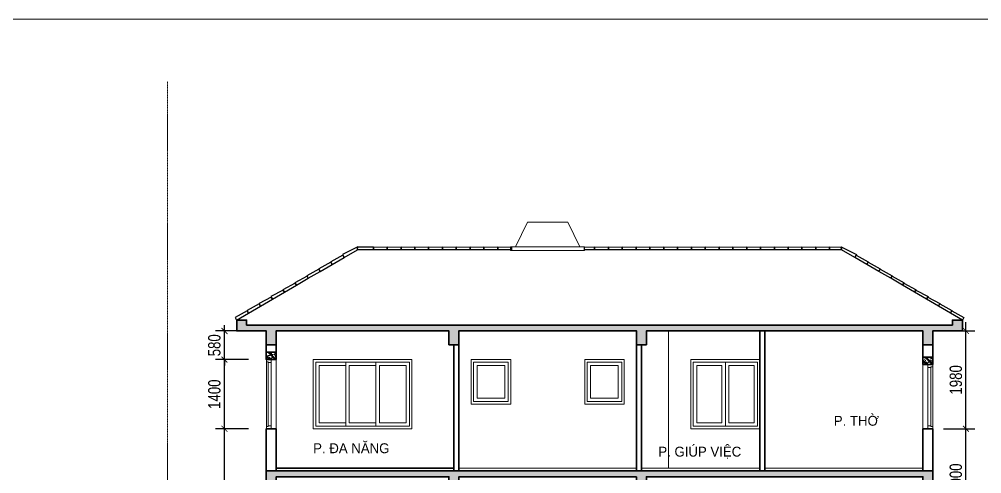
# Model space of a CAD drawing. Header units: millimetres. Extents: x 33748 to 451939, y -263262 to 62681.
# Drawn here: x 401991 to 421489, y -69993 to -60793 of the extents above; entities that cross this region are included whole.
import ezdxf

# ---------------------------------------------------------------- set-up
doc = ezdxf.new("R2010")
doc.units = ezdxf.units.MM
doc.header["$PDMODE"] = 98
doc.linetypes.add('CENTER', pattern=[50.8, 31.75, -6.35, 6.35, -6.35])
doc.linetypes.add('HIDDEN', pattern=[0.375, 0.25, -0.125])
doc.layers.get('Defpoints').update_dxf_attribs({"color": 202, "lineweight": 13})
for name, color, linetype, lineweight in [('-CONCRETE', 1, 'Continuous', 35), ('-DOOR', 137, 'Continuous', 9), ('-HATCH', 8, 'Continuous', 5), ('-LINE1', 7, 'Continuous', 18), ('-LINE2', 252, 'Continuous', 9), ('-RANH GIOI KHU DAT', 12, 'CENTER', 18), ('-WALL', 4, 'Continuous', 35), ('A72', 9, 'Continuous', 5)]:
    doc.layers.add(name, color=color, linetype=linetype, lineweight=lineweight)
for name, color, linetype in [('-HATCH CONCRETE', 54, 'Continuous'), ('12. NET DIM', 9, 'Continuous'), ('TEXT25', 2, 'Continuous')]:
    doc.layers.add(name, color=color, linetype=linetype)
doc.styles.add('AVANH', font='', dxfattribs={"width": 0.8})
doc.styles.add('SVN_AVO_thuong', font='')
doc.styles.get('AVANH').set_extended_font_data('.VnAvantH')
doc.styles.get('SVN_AVO_thuong').set_extended_font_data('SVN-Avo')
doc.dimstyles.new('C_100A3', dxfattribs={"dimscale": 100, "dimtxt": 2.5, "dimasz": 1.2, "dimexe": 1.8, "dimexo": 0, "dimgap": 0.75, "dimtad": 1, "dimdec": 0, "dimzin": 0, "dimdsep": 46, "dimtxsty": 'AVANH', "dimblk": 'ARCHTICK', "dimcen": 0, "dimdle": 1.8, "dimclrd": 256, "dimclre": 256, "dimclrt": 7, "dimadec": 0, "dimazin": 0, "dimtfac": 0.0001, "dimtdec": 0, "dimtix": 1, "dimtmove": 2, "dimatfit": 3, "dimldrblk": 'ARCHTICK', "dimfxl": 1.8, "dimtolj": 1, "dimtzin": 0, "dimarcsym": 0})

# ---------------------------------------------------------------- blocks, each defined once
blk = doc.blocks.new('*U634')
at = {"ltscale": 200}
for points in [[(0, 100), (0, 0)], [(45, 100), (1355, 100)], [(45, 60), (1355, 60)], [(1340, 0), (60, 0)], [(1400, 100), (1400, 0)]]:
    blk.add_lwpolyline(points, dxfattribs=at)
for points in [[(0, 100), (45, 100), (45, 60), (60, 60), (60, 0), (0, 0)], [(1400, 100), (1355, 100), (1355, 60), (1340, 60), (1340, 0), (1400, 0)]]:
    blk.add_lwpolyline(points, close=True, dxfattribs=at)
blk = doc.blocks.new('*U633')
at = {"ltscale": 200}
for points in [[(0, 100), (0, 0)], [(45, 100), (1255, 100)], [(45, 60), (1255, 60)], [(1240, 0), (60, 0)], [(1300, 100), (1300, 0)]]:
    blk.add_lwpolyline(points, dxfattribs=at)
for points in [[(0, 100), (45, 100), (45, 60), (60, 60), (60, 0), (0, 0)], [(1300, 100), (1255, 100), (1255, 60), (1240, 60), (1240, 0), (1300, 0)]]:
    blk.add_lwpolyline(points, close=True, dxfattribs=at)
blk = doc.blocks.new('_ARCHTICK')
at = {"const_width": 0.15}
blk.add_lwpolyline([(-0.5, -0.5), (0.5, 0.5)], dxfattribs=at)
blk = doc.blocks.new('*D637')
at = {"layer": '12. NET DIM', "lineweight": -2, "transparency": 16777216}
for p, q in [((406148, -74843), (406148, -68903)), ((406636, -69083), (405968, -69083)), ((406636, -74663), (405968, -74663))]:
    blk.add_line(p, q, dxfattribs=at)
at = {"layer": 'Defpoints', "color": 0, "transparency": 16777216}
for p in [(406148, -69083), (406636, -69083), (406636, -74663)]:
    blk.add_point(p, dxfattribs=at)
at = {"layer": '12. NET DIM', "lineweight": -2, "transparency": 16777216, "xscale": 120, "yscale": 120, "zscale": 120}
for p, rotation in [((406148, -69083), 90), ((406148, -74663), 270)]:
    blk.add_blockref('_ARCHTICK', p, dxfattribs=dict(at, rotation=rotation))
at = {"layer": '12. NET DIM', "color": 7, "transparency": 16777216, "insert": (405944, -71873), "char_height": 250, "attachment_point": 5, "rotation": 90, "style": 'AVANH'}
blk.add_mtext('\\A1;5580', dxfattribs=at)
blk = doc.blocks.new('*D638')
at = {"layer": '12. NET DIM', "lineweight": -2, "transparency": 16777216}
for p, q in [((406148, -69263), (406148, -67503)), ((406636, -67683), (405968, -67683)), ((406636, -69083), (405968, -69083))]:
    blk.add_line(p, q, dxfattribs=at)
at = {"layer": 'Defpoints', "color": 0, "transparency": 16777216}
for p in [(406148, -67683), (406636, -67683), (406636, -69083)]:
    blk.add_point(p, dxfattribs=at)
at = {"layer": '12. NET DIM', "lineweight": -2, "transparency": 16777216, "xscale": 120, "yscale": 120, "zscale": 120}
for p, rotation in [((406148, -67683), 90), ((406148, -69083), 270)]:
    blk.add_blockref('_ARCHTICK', p, dxfattribs=dict(at, rotation=rotation))
at = {"layer": '12. NET DIM', "color": 7, "transparency": 16777216, "insert": (405944, -68383), "char_height": 250, "attachment_point": 5, "rotation": 90, "style": 'AVANH'}
blk.add_mtext('\\A1;1400', dxfattribs=at)
blk = doc.blocks.new('*D639')
at = {"layer": '12. NET DIM', "lineweight": -2, "transparency": 16777216}
for p, q in [((406148, -67103), (406148, -66983)), ((406636, -67103), (405968, -67103)), ((406148, -67683), (406148, -67103)), ((406636, -67683), (405968, -67683)), ((406148, -67683), (406148, -67803))]:
    blk.add_line(p, q, dxfattribs=at)
at = {"layer": 'Defpoints', "color": 0, "transparency": 16777216}
for p in [(406148, -67103), (406636, -67103), (406636, -67683)]:
    blk.add_point(p, dxfattribs=at)
at = {"layer": '12. NET DIM', "lineweight": -2, "transparency": 16777216, "xscale": 120, "yscale": 120, "zscale": 120}
for p, rotation in [((406148, -67103), 270), ((406148, -67683), 90)]:
    blk.add_blockref('_ARCHTICK', p, dxfattribs=dict(at, rotation=rotation))
at = {"layer": '12. NET DIM', "color": 7, "transparency": 16777216, "insert": (405944, -67393), "char_height": 250, "attachment_point": 5, "rotation": 90, "style": 'AVANH'}
blk.add_mtext('\\A1;580', dxfattribs=at)
blk = doc.blocks.new('*D644')
at = {"layer": '12. NET DIM', "lineweight": -2, "transparency": 16777216}
for p, q in [((421169, -71263), (421169, -68903)), ((420713, -69083), (421349, -69083)), ((420713, -71083), (421349, -71083))]:
    blk.add_line(p, q, dxfattribs=at)
at = {"layer": 'Defpoints', "color": 0, "transparency": 16777216}
for p in [(420713, -69083), (421169, -69083), (420713, -71083)]:
    blk.add_point(p, dxfattribs=at)
at = {"layer": '12. NET DIM', "lineweight": -2, "transparency": 16777216, "xscale": 120, "yscale": 120, "zscale": 120}
for p, rotation in [((421169, -69083), 90), ((421169, -71083), 270)]:
    blk.add_blockref('_ARCHTICK', p, dxfattribs=dict(at, rotation=rotation))
at = {"layer": '12. NET DIM', "color": 7, "transparency": 16777216, "insert": (420965, -70083), "char_height": 250, "attachment_point": 5, "rotation": 90, "style": 'AVANH'}
blk.add_mtext('\\A1;2000', dxfattribs=at)
blk = doc.blocks.new('*D645')
at = {"layer": '12. NET DIM', "lineweight": -2, "transparency": 16777216}
for p, q in [((421169, -69263), (421169, -66923)), ((420713, -67103), (421349, -67103)), ((420713, -69083), (421349, -69083))]:
    blk.add_line(p, q, dxfattribs=at)
at = {"layer": 'Defpoints', "color": 0, "transparency": 16777216}
for p in [(420713, -67103), (421169, -67103), (420713, -69083)]:
    blk.add_point(p, dxfattribs=at)
at = {"layer": '12. NET DIM', "lineweight": -2, "transparency": 16777216, "xscale": 120, "yscale": 120, "zscale": 120}
for p, rotation in [((421169, -67103), 90), ((421169, -69083), 270)]:
    blk.add_blockref('_ARCHTICK', p, dxfattribs=dict(at, rotation=rotation))
at = {"layer": '12. NET DIM', "color": 7, "transparency": 16777216, "insert": (420965, -68093), "char_height": 250, "attachment_point": 5, "rotation": 90, "style": 'AVANH'}
blk.add_mtext('\\A1;1980', dxfattribs=at)

msp = doc.modelspace()

# ---------------------------------------------------------------- hatches: boundary and pattern name
at = {"layer": '-HATCH'}
h = msp.add_hatch(dxfattribs=at)
h.set_pattern_fill('CHAU-02', color=256, scale=20, pattern_type=2)
h.set_pattern_definition([(50, (0, 100), (143.452037, -12.550427), [15, -165]), (355, (0, 100), (-27.750267, 150.438427), [12, -132]), (100.4514, (11.95, 98.95), (115.701876, 137.88791), [12.74804, -140.22842]), (46.1842, (0, 140), (213.44821, -33.1038), [22.5, -247.5]), (96.6356, (17.79, 137.24), (186.93254, 194.82357), [19.12206, -210.3426]), (351.1842, (0, 140), (186.93239, 194.82372), [18, -198]), (21, (20, 130), (119.38141, -80.523778), [15, -165]), (226, (20, 130), (134.376424, -73.10796), [12, -132]), (71.4514, (29.95, 123.29), (168.044526, 64.5061), [12.74804, -140.22842]), (67.5, (0, 100), (-31.1832367, 58.8748924), [0, -130.4, 0, -134, 0, -132.5]), (4.5, (0, 100), (56.670185, 76.020638), [0, -76.4, 0, -127.4, 0, -50.5]), (327.5, (-44.6, 100), (106.764487, -4.5109743), [0, -50, 0, -156, 0, -207]), (317.5, (-64.6, 100), (116.637234, 20.020996), [0, -65, 0, -103.6, 0, -147]), (315, (0, 100), (60.104076, 60.104076), []), (315, (0, 124.5), (60.104076, 60.104076), [])])
h.paths.add_polyline_path([(406595.3, -66983.3), (406595.3, -66883.3), (406395.2, -66883.3), (406395.2, -67103.3), (406995.2, -67103.3), (406995.2, -67383.3), (407195.2, -67383.3), (407195.2, -67103.3), (410695.5, -67103.3), (410695.5, -67383.3), (410895.5, -67383.3), (410895.5, -67103.3), (414495.5, -67103.3), (414495.5, -67383.3), (414695.5, -67383.3), (414695.5, -67103.3), (420295.5, -67103.3), (420295.5, -67383.3), (420495.5, -67383.3), (420495.5, -67103.3), (421095.5, -67103.3), (421095.5, -66883.3), (420895.5, -66883.3), (420895.5, -66983.3)])
h.paths.add_polyline_path([(414495.9, -70053.3), (410895.9, -70053.3), (410895.9, -70333.3), (410695.9, -70333.3), (410695.9, -70053.3), (407195.5, -70053.3), (407195.5, -70333.3), (406995.5, -70333.3), (406995.5, -69933.3), (410895.9, -69933.3), (414495.9, -69933.3), (420495.5, -69933.3), (420495.5, -70333.3), (420295.5, -70333.3), (420295.5, -70053.3), (414695.9, -70053.3), (414695.9, -70333.3), (414495.9, -70333.3)])
h.paths.add_polyline_path([(406995.5, -73233.3), (406995.5, -73633.3), (407195.5, -73633.3), (407195.5, -73353.3), (410695.9, -73353.3), (410695.9, -73633.3), (410895.9, -73633.3), (410895.9, -73353.3), (414495.9, -73353.3), (414495.9, -73633.3), (414695.9, -73633.3), (414695.9, -73403.3), (417395.9, -73403.3), (417395.9, -73533.3), (417595.9, -73533.3), (417595.9, -73353.3), (420295.5, -73353.3), (420295.5, -73633.3), (420495.5, -73633.3), (420495.5, -73233.3), (417395.9, -73233.3), (417395.9, -73283.3), (414695.9, -73283.3), (414695.9, -73233.3)])
h.paths.add_polyline_path([(402826.5, -77703.3), (402826.5, -77583.3), (404995.5, -77583.3), (404995.5, -77183.3), (406995.5, -77183.3), (406995.5, -77133.3), (420495.5, -77133.3), (420495.5, -77583.3), (424995.5, -77583.3), (424995.5, -77733.3), (425871.9, -77733.3), (425871.9, -77853.3), (424875.5, -77853.3), (424875.5, -77703.3), (420375.5, -77703.3), (420375.5, -77253.3), (407115.5, -77253.3), (407115.5, -77303.3), (405115.5, -77303.3), (405115.5, -77703.3)])
h = msp.add_hatch(dxfattribs=at)
h.set_pattern_fill('CHAU-02', color=256, scale=20, pattern_type=2)
h.set_pattern_definition([(50, (99870.44, -36735.83), (143.452037, -12.550427), [15, -165]), (355, (99870.44, -36735.83), (-27.75027, 150.43843), [12, -132]), (100.4514, (99882.4, -36736.88), (115.701876, 137.88791), [12.74804, -140.22842]), (46.1842, (99870.44, -36695.83), (213.44821, -33.1038), [22.5, -247.5]), (96.6356, (99888.23, -36698.59), (186.93254, 194.82357), [19.12206, -210.3426]), (351.1842, (99870.44, -36695.83), (186.93239, 194.82372), [18, -198]), (21, (99890.44, -36705.83), (119.38141, -80.52378), [15, -165]), (226, (99890.44, -36705.83), (134.376424, -73.10796), [12, -132]), (71.4514, (99900.39, -36712.54), (168.044526, 64.5061), [12.74804, -140.22842]), (67.5, (99870.44, -36735.83), (-31.183237, 58.874892), [0, -130.4, 0, -134, 0, -132.5]), (4.5, (99870.44, -36735.83), (56.670185, 76.020638), [0, -76.4, 0, -127.4, 0, -50.5]), (327.5, (99825.84, -36735.83), (106.764487, -4.510974), [0, -50, 0, -156, 0, -207]), (317.5, (99805.84, -36735.83), (116.637234, 20.020996), [0, -65, 0, -103.6, 0, -147]), (315, (99870.44, -36735.83), (60.104076, 60.104076), []), (315, (99870.44, -36711.33), (60.104076, 60.104076), [])])
h.paths.add_polyline_path([(406995.5, -67533.3), (407195.5, -67533.3), (407195.5, -67683.3), (406995.5, -67683.3)])
h = msp.add_hatch(dxfattribs=at)
h.set_pattern_fill('CHAU-02', color=256, scale=20, pattern_type=2)
h.set_pattern_definition([(50, (101158.43, -36835.83), (143.452037, -12.550427), [15, -165]), (355, (101158.43, -36835.83), (-27.75027, 150.43843), [12, -132]), (100.4514, (101170.39, -36836.88), (115.701876, 137.88791), [12.74804, -140.22842]), (46.1842, (101158.43, -36795.83), (213.44821, -33.1038), [22.5, -247.5]), (96.6356, (101176.22, -36798.59), (186.93254, 194.82357), [19.12206, -210.3426]), (351.1842, (101158.43, -36795.83), (186.93239, 194.82372), [18, -198]), (21, (101178.43, -36805.83), (119.38141, -80.52378), [15, -165]), (226, (101178.43, -36805.83), (134.376424, -73.10796), [12, -132]), (71.4514, (101188.38, -36812.54), (168.044526, 64.5061), [12.74804, -140.22842]), (67.5, (101158.43, -36835.83), (-31.183237, 58.874892), [0, -130.4, 0, -134, 0, -132.5]), (4.5, (101158.43, -36835.83), (56.670185, 76.020638), [0, -76.4, 0, -127.4, 0, -50.5]), (327.5, (101113.83, -36835.83), (106.764487, -4.510974), [0, -50, 0, -156, 0, -207]), (317.5, (101093.83, -36835.83), (116.637234, 20.020996), [0, -65, 0, -103.6, 0, -147]), (315, (101158.43, -36835.83), (60.104076, 60.104076), []), (315, (101158.43, -36811.33), (60.104076, 60.104076), [])])
h.paths.add_polyline_path([(420495.5, -67633.3), (420295.5, -67633.3), (420295.5, -67783.3), (420495.5, -67783.3)])

# ---------------------------------------------------------------- linework, layer by layer
at = {"layer": '-CONCRETE'}
for points in [[(406595.3, -66983.3), (406595.3, -66983.3), (406595.3, -66983.3), (406595.3, -66983.3), (406595.3, -66883.3), (406395.2, -66883.3), (406395.2, -67103.3), (406995.2, -67103.3), (406995.2, -67383.3), (407195.2, -67383.3), (407195.2, -67103.3), (410695.5, -67103.3), (410695.5, -67383.3), (410895.5, -67383.3), (410895.5, -67103.3), (414495.5, -67103.3), (414495.5, -67383.3), (414695.5, -67383.3), (414695.5, -67103.3), (420295.5, -67103.3), (420295.5, -67383.3), (420495.5, -67383.3), (420495.5, -67103.3), (421095.5, -67103.3), (421095.5, -66883.3), (420895.5, -66883.3), (420895.5, -66983.3), (420895.5, -66983.3), (420895.5, -66983.3), (420895.5, -66983.3)], [(407195.5, -67683.3), (406995.5, -67683.3), (406995.5, -67533.3), (407195.5, -67533.3)], [(420295.5, -67783.3), (420495.5, -67783.3), (420495.5, -67633.3), (420295.5, -67633.3)], [(414495.9, -70053.3), (410895.9, -70053.3), (410895.9, -70333.3), (410695.9, -70333.3), (410695.9, -70053.3), (407195.5, -70053.3), (407195.5, -70333.3), (406995.5, -70333.3), (406995.5, -69933.3), (410895.9, -69933.3), (414495.9, -69933.3), (420495.5, -69933.3), (420495.5, -70333.3), (420295.5, -70333.3), (420295.5, -70053.3), (414695.9, -70053.3), (414695.9, -70333.3), (414495.9, -70333.3)]]:
    msp.add_lwpolyline(points, close=True, dxfattribs=at)
msp.add_lwpolyline([(410795.9, -69883.3), (407195.5, -69883.6)], dxfattribs=at)
at = {"layer": '-DOOR'}
for points in [[(407195.5, -69083.3), (406996.2, -69083.3), (406996.5, -67683.3), (407195.8, -67683.3)], [(416995.5, -67683.3), (415595.5, -67683.3), (415595.5, -69083.3), (416995.5, -69083.3)], [(416945.5, -67733.3), (415645.5, -67733.3), (415645.5, -69033.3), (416945.5, -69033.3)], [(415645.5, -69033.3), (416295.5, -69033.3), (416295.5, -67733.3), (415645.5, -67733.3)], [(415715.5, -68963.3), (416225.5, -68963.3), (416225.5, -67803.3), (415715.5, -67803.3)], [(416945.5, -69033.3), (416295.5, -69033.3), (416295.5, -67733.3), (416945.5, -67733.3)], [(416875.5, -68963.3), (416365.5, -68963.3), (416365.5, -67803.3), (416875.5, -67803.3)], [(420295.6, -69083.3), (420494.9, -69083.3), (420494.9, -67783.3), (420295.6, -67783.3)]]:
    msp.add_lwpolyline(points, close=True, dxfattribs=at)
at = {"layer": '-DOOR', "lineweight": 9}
for points in [[(409945.7, -67683.3), (407945.7, -67683.3), (407945.7, -69083.3), (409945.7, -69083.3)], [(409895.7, -67733.3), (407995.7, -67733.3), (407995.7, -69033.3), (409895.7, -69033.3)], [(409895.7, -69033.3), (409215.7, -69033.3), (409215.7, -67733.3), (409895.7, -67733.3)], [(409825.7, -68963.3), (409285.7, -68963.3), (409285.7, -67803.3), (409825.7, -67803.3)], [(411945.9, -67683.3), (411145.9, -67683.3), (411145.9, -68583.3), (411945.9, -68583.3)], [(411895.9, -67733.3), (411195.9, -67733.3), (411195.9, -68533.3), (411895.9, -68533.3)], [(411825.9, -67803.3), (411265.9, -67803.3), (411265.9, -68463.3), (411825.9, -68463.3)], [(414245.9, -67683.3), (413445.9, -67683.3), (413445.9, -68583.3), (414245.9, -68583.3)], [(414195.9, -67733.3), (413495.9, -67733.3), (413495.9, -68533.3), (414195.9, -68533.3)], [(414125.9, -67803.3), (413565.9, -67803.3), (413565.9, -68463.3), (414125.9, -68463.3)]]:
    msp.add_lwpolyline(points, close=True, dxfattribs=at)
for points in [[(408605.7, -67733.3), (407995.7, -67733.3), (407995.7, -69033.3), (408605.7, -69033.3)], [(408605.7, -67803.3), (408065.7, -67803.3), (408065.7, -68963.3), (408605.7, -68963.3)], [(409215.7, -67733.3), (408605.7, -67733.3), (408605.7, -69033.3), (409215.7, -69033.3)], [(409215.7, -67803.3), (408675.7, -67803.3), (408675.7, -68963.3), (409215.7, -68963.3)]]:
    msp.add_lwpolyline(points, dxfattribs=at)
at = {"layer": '-HATCH CONCRETE'}
for points in [[(408845.2, -65461.2), (408847, -65401.2), (408539.1, -65558.2), (408572, -65614.6)], [(408844.2, -65461.2), (408845.9, -65401.2), (409164.5, -65401.2), (409164.5, -65461.2)], [(409164.5, -65461.2), (409164.5, -65409.2), (409444.5, -65401.2), (409444.5, -65461.2)], [(409444.5, -65461.2), (409444.5, -65409.2), (409724.5, -65401.2), (409724.5, -65461.2)], [(409724.5, -65461.2), (409724.5, -65409.2), (410004.5, -65401.2), (410004.5, -65461.2)], [(410004.5, -65461.2), (410004.5, -65409.2), (410284.5, -65401.2), (410284.5, -65461.2)], [(410284.5, -65461.2), (410284.5, -65409.2), (410564.5, -65401.2), (410564.5, -65461.2)], [(410564.5, -65461.2), (410564.5, -65409.2), (410844.5, -65401.2), (410844.5, -65461.2)], [(410844.5, -65461.2), (410844.5, -65409.2), (411124.5, -65401.2), (411124.5, -65461.2)], [(411124.5, -65461.2), (411124.5, -65409.2), (411404.5, -65401.2), (411404.5, -65461.2)], [(411404.5, -65461.2), (411404.5, -65409.2), (411684.5, -65401.2), (411684.5, -65461.2)], [(411684.5, -65461.2), (411684.5, -65409.2), (411964.5, -65401.2), (411964.5, -65461.2)], [(413444.5, -65461.8), (413444.5, -65407.5), (413647.1, -65401.8), (413647.1, -65461.8)], [(413647.1, -65461.8), (413647.1, -65409.8), (413927.1, -65401.8), (413927.1, -65461.8)], [(413927.1, -65461.8), (413927.1, -65409.8), (414207.1, -65401.8), (414207.1, -65461.8)], [(414207.1, -65461.8), (414207.1, -65409.8), (414487.1, -65401.8), (414487.1, -65461.8)], [(414487.1, -65461.8), (414487.1, -65409.8), (414767.1, -65401.8), (414767.1, -65461.8)], [(414767.1, -65461.8), (414767.1, -65409.8), (415047.1, -65401.8), (415047.1, -65461.8)], [(415047.1, -65461.8), (415047.1, -65409.8), (415327.1, -65401.8), (415327.1, -65461.8)], [(415327.1, -65461.8), (415327.1, -65409.8), (415607.1, -65401.8), (415607.1, -65461.8)], [(415607.1, -65461.8), (415607.1, -65409.8), (415887.1, -65401.8), (415887.1, -65461.8)], [(415887.1, -65461.8), (415887.1, -65409.8), (416167.1, -65401.8), (416167.1, -65461.8)], [(416167.1, -65461.8), (416167.1, -65409.8), (416447.1, -65401.8), (416447.1, -65461.8)], [(416447.1, -65461.8), (416447.1, -65409.8), (416727.1, -65401.8), (416727.1, -65461.8)], [(416727.1, -65461.8), (416727.1, -65409.8), (417007.1, -65401.8), (417007.1, -65461.8)], [(417007.1, -65461.8), (417007.1, -65409.8), (417287.1, -65401.8), (417287.1, -65461.8)], [(417287.1, -65461.8), (417287.1, -65409.8), (417567.1, -65401.8), (417567.1, -65461.8)], [(417567.1, -65461.8), (417567.1, -65409.8), (417847.1, -65401.8), (417847.1, -65461.8)], [(417847.1, -65461.8), (417847.1, -65409.8), (418127.1, -65401.8), (418127.1, -65461.8)], [(418127.1, -65461.8), (418127.1, -65409.8), (418407.1, -65401.8), (418407.1, -65461.8)], [(418407.1, -65461.8), (418407.1, -65409.8), (418643.8, -65401.2), (418645.5, -65461.2)], [(418645.5, -65461.2), (418643.8, -65401.2), (418951.7, -65558.2), (418918.8, -65614.6)], [(408572, -65614.6), (408545.8, -65569.7), (408299.9, -65703.8), (408330.1, -65755.6)], [(418918.8, -65614.6), (418945, -65569.7), (419190.9, -65703.8), (419160.7, -65755.6)], [(408088.2, -65896.6), (408062, -65851.7), (407816, -65985.8), (407846.2, -66037.6)], [(408330.1, -65755.6), (408303.9, -65710.7), (408057.9, -65844.8), (408088.2, -65896.6)], [(419160.7, -65755.6), (419186.9, -65710.7), (419432.8, -65844.8), (419402.6, -65896.6)], [(419402.6, -65896.6), (419428.8, -65851.7), (419674.8, -65985.8), (419644.5, -66037.6)], [(407846.2, -66037.6), (407820.1, -65992.7), (407574.1, -66126.8), (407604.3, -66178.6)], [(419644.5, -66037.6), (419670.7, -65992.7), (419916.7, -66126.8), (419886.5, -66178.6)], [(407362.4, -66319.6), (407336.2, -66274.7), (407090.3, -66408.8), (407120.5, -66460.6)], [(407604.3, -66178.6), (407578.2, -66133.7), (407332.2, -66267.8), (407362.4, -66319.6)], [(419886.5, -66178.6), (419912.6, -66133.7), (420158.6, -66267.8), (420128.4, -66319.6)], [(420128.4, -66319.6), (420154.5, -66274.7), (420400.5, -66408.8), (420370.3, -66460.6)], [(407120.5, -66460.6), (407094.3, -66415.7), (406848.4, -66549.8), (406878.6, -66601.6)], [(420370.3, -66460.6), (420396.5, -66415.7), (420642.4, -66549.8), (420612.2, -66601.6)], [(406878.6, -66601.6), (406852.4, -66556.7), (406606.5, -66690.7), (406636.7, -66742.6)], [(420612.2, -66601.6), (420638.4, -66556.7), (420884.3, -66690.7), (420854.1, -66742.6)], [(406636.7, -66742.6), (406610.5, -66697.7), (406364.6, -66831.7), (406394.8, -66883.6)], [(420854.1, -66742.6), (420880.3, -66697.7), (421126.2, -66831.7), (421096, -66883.6)]]:
    msp.add_lwpolyline(points, close=True, dxfattribs=at)
at = {"layer": '-LINE1'}
for points in [[(414495.9, -69883.3), (410895.9, -69883.3)], [(416995.5, -69883.3), (414595.9, -69883.3)], [(420295.5, -69883.3), (417095.5, -69883.3)]]:
    msp.add_lwpolyline(points, dxfattribs=at)
at = {"layer": '-LINE2'}
msp.add_lwpolyline([(415145.9, -67103.3), (415145.9, -69883.3)], dxfattribs=at)
at = {"layer": '-RANH GIOI KHU DAT', "linetype": 'HIDDEN', "ltscale": 10}
msp.add_lwpolyline([(404995.5, -78331.4), (404995.5, -62052.8)], dxfattribs=at)
at = {"layer": '-WALL'}
msp.add_line((406995.5, -67533.3), (407195.5, -67533.3), dxfattribs=at)
for points in [[(417095.5, -67103.3), (416995.5, -67103.3), (416995.5, -69933.3), (417095.5, -69933.3)], [(407195.5, -67383.3), (406995.5, -67383.3), (406995.5, -67533.3), (407195.5, -67533.3)], [(410895.9, -67383.3), (410795.9, -67383.3), (410795.9, -69933.3), (410895.9, -69933.3)], [(414595.9, -67383.3), (414495.9, -67383.3), (414495.9, -69933.3), (414595.9, -69933.3)], [(420295.5, -67383.3), (420495.5, -67383.3), (420495.5, -67633.3), (420295.5, -67633.3)], [(407195.5, -69083.3), (406995.5, -69083.3), (406995.5, -69933.3), (407195.5, -69933.3)], [(420295.6, -69083.3), (420495.6, -69083.3), (420495.5, -69933.3), (420295.5, -69933.3)]]:
    msp.add_lwpolyline(points, close=True, dxfattribs=at)
at = {"layer": 'A72', "lineweight": 20}
for points in [[(412044.5, -65401.4), (412286.5, -64901.4), (413102.5, -64901.4), (413344.5, -65401.4)], [(413444.5, -65471.4), (411944.5, -65471.4), (411944.5, -65401.4), (413444.5, -65401.4), (413444.5, -65471.4)]]:
    msp.add_lwpolyline(points, dxfattribs=at)
at = {"layer": 'Defpoints'}
msp.add_lwpolyline([(399947.2, -83068.4), (431447.2, -83068.4), (431447.2, -60793.4), (399947.2, -60793.4)], close=True, dxfattribs=at)

# ---------------------------------------------------------------- block references
at = {"layer": '-DOOR', "rotation": 90.00000000000001}
msp.add_blockref('*U634', (407096.2, -69083.3), dxfattribs=at)
at = {"layer": '-DOOR', "xscale": -1, "rotation": 270}
msp.add_blockref('*U633', (420394.9, -69083.3), dxfattribs=at)

# ---------------------------------------------------------------- texts
at = {"layer": 'TEXT25', "style": 'SVN_AVO_thuong'}
for s, p in [('P. THỜ', (418492.3, -69021.3)), ('P. ĐA NĂNG', (407944.7, -69577.1)), ('P. GIÚP VIỆC', (414937.2, -69646.3))]:
    msp.add_text(s, height=200, rotation=0, dxfattribs=at).set_placement(p)

# ---------------------------------------------------------------- dimensions: what is measured, and where the dimension line sits
at = {"layer": '12. NET DIM'}
for base, p1, p2, picture, middle in [((406147.9, -67103.3), (406635.9, -67683.3), (406635.9, -67103.3), '*D639', (405943.6, -67393.3)), ((421169.2, -67103.3), (420712.6, -69083.3), (420712.6, -67103.3), '*D645', (420964.9, -68093.3)), ((406147.9, -67683.3), (406635.9, -69083.3), (406635.9, -67683.3), '*D638', (405943.6, -68383.3)), ((406147.9, -69083.3), (406635.9, -74663.3), (406635.9, -69083.3), '*D637', (405943.6, -71873.3)), ((421169.2, -69083.3), (420712.6, -71083.3), (420712.6, -69083.3), '*D644', (420964.9, -70083.3))]:
    dim = msp.add_linear_dim(base=base, p1=p1, p2=p2, angle=90, dimstyle='C_100A3', dxfattribs=at)
    dim.commit()
    dim.dimension.update_dxf_attribs({"geometry": picture, "text_midpoint": middle})

doc.saveas('drawing.dxf')
